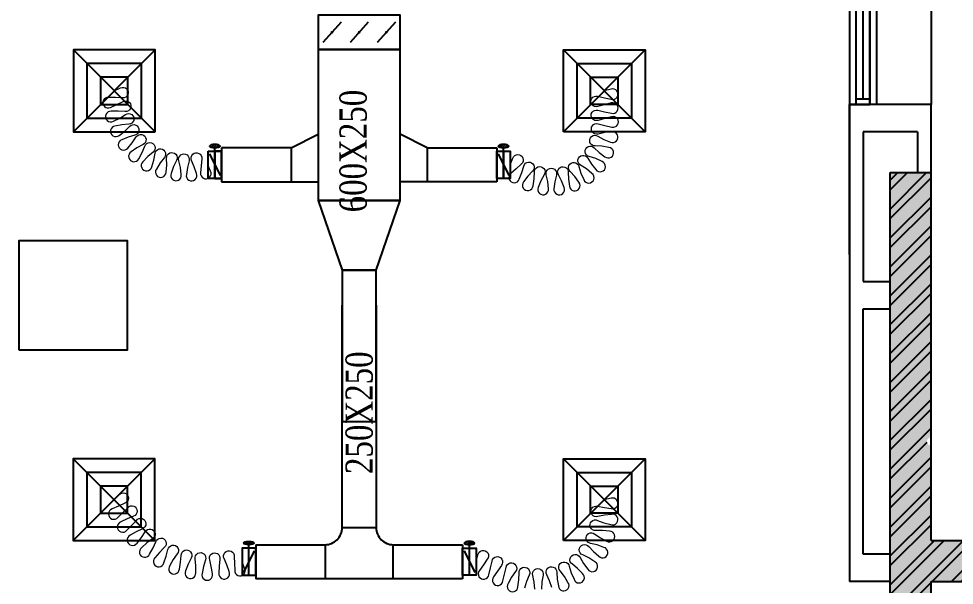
# Model space of a CAD drawing. Header units: metres. Extents: x 352651 to 1421851, y -87441 to -24441.
# Drawn here: x 1211332 to 1218202, y -66988 to -62831 of the extents above; entities that cross this region are included whole.
import ezdxf

# ---------------------------------------------------------------- set-up
doc = ezdxf.new("R2010")
doc.units = ezdxf.units.M
doc.header["$LTSCALE"] = 300
doc.header["$MEASUREMENT"] = 0
for name, color, linetype in [('CUA', 8, 'CONTINUOUS'), ('CUAGIO', 2, 'CONTINUOUS'), ('DIM', 1, 'CONTINUOUS'), ('NOITHAT', 145, 'CONTINUOUS'), ('THAY', 9, 'CONTINUOUS'), ('TUONG', 7, 'CONTINUOUS'), ('vach', 6, 'CONTINUOUS')]:
    doc.layers.add(name, color=color, linetype=linetype)
doc.layers.add('noi mem', color=5, linetype='BATTING', lineweight=0)
doc.styles.add('PHU', font='vntimeh.shx', dxfattribs={"width": 0.8})
doc.linetypes.add('BATTING', pattern='A,0.0001,-0.1,[134,ltypeshp.shx,S=0.1,R=0,X=-0.1,Y=0],-0.2,[134,ltypeshp.shx,S=0.1,R=180,X=0.1,Y=0],-0.1', length=0.4001)

# ---------------------------------------------------------------- blocks, each defined once
blk = doc.blocks.new('cot1')
at = {"layer": 'vach'}
blk.add_lwpolyline([(-400, -400), (400, -400), (400, 400), (-400, 400)], close=True, dxfattribs=at)
blk = doc.blocks.new('thang may')
at = {"layer": 'DIM'}
for p, q in [((1109.9, 5383.2), (40.1, 5383.2)), ((1229.9, 4812.8), (1619.6, 4587.8)), ((1234.9, 4821.5), (1624.6, 4596.5)), ((1630.7, 4568.7), (1630.7, 3431.3)), ((1640.7, 4568.7), (1640.7, 3431.3)), ((41.8, 4478), (80.8, 4478)), ((41.8, 3522), (80.8, 3522)), ((1229.9, 3187.2), (1619.6, 3412.2)), ((1234.9, 3178.5), (1624.6, 3403.5)), ((1229.9, 2412.8), (1619.6, 2187.8)), ((1234.9, 2421.5), (1624.6, 2196.5)), ((1630.7, 1031.3), (1630.7, 2168.7)), ((1640.7, 1031.3), (1640.7, 2168.7)), ((41.8, 2078), (80.8, 2078)), ((41.8, 1122), (80.8, 1122)), ((1229.9, 787.2), (1619.6, 1012.2)), ((1234.9, 778.5), (1624.6, 1003.5)), ((1109.9, 216.8), (40.1, 216.8))]:
    blk.add_line(p, q, dxfattribs=at)
at = {"layer": 'DIM', "const_width": 20}
for points in [[(-39.9, 5333.2), (-39.9, 5433.2)], [(1189.9, 5333.2), (1189.9, 5433.2)], [(40.1, 5383.2), (-39.9, 5383.2)], [(1109.9, 5383.2), (1189.9, 5383.2)], [(-39.9, 266.8), (-39.9, 166.8)], [(1189.9, 266.8), (1189.9, 166.8)], [(40.1, 216.8), (-39.9, 216.8)], [(1109.9, 216.8), (1189.9, 216.8)]]:
    blk.add_lwpolyline(points, dxfattribs=at)
at = {"layer": 'THAY'}
for p, q in [((1250, 5150), (-100, 5150)), ((1250, 5050), (-100, 5050)), ((1950, 4750), (1408.3, 5040.4)), ((2.8, 4000), (2.8, 4890)), ((148.8, 4890), (2.8, 4890)), ((148.8, 4830), (148.8, 4890)), ((148.8, 4830), (1155.2, 4830)), ((1155.2, 4860), (1155.2, 4830)), ((1155.2, 4860), (1212.4, 4860)), ((1662.8, 4600), (1212.4, 4860)), ((1218.8, 4793.7), (1245.9, 4840.7)), ((148.8, 4450), (148.8, 4800)), ((148.8, 4800), (1608.5, 3431.3)), ((148.8, 4800), (1207.9, 4800)), ((1608.5, 4568.7), (1207.9, 4800)), ((1950, 3250), (1950, 4750)), ((-80, 4700), (-7, 4700)), ((-80, 4450), (-80, 4700)), ((-7, 4000), (-7, 4700)), ((1608.5, 4568.7), (1635.7, 4615.7)), ((-400, 4500), (-400, 4550)), ((-100, 4550), (-100, 4450)), ((1608.5, 4568.7), (148.8, 3200)), ((1608.5, 3431.3), (1608.5, 4568.7)), ((1608.5, 4568.7), (1662.8, 4568.7)), ((1662.8, 3400), (1662.8, 4600)), ((-150, 4450), (-400, 4500)), ((-63, 4478), (-63, 4461)), ((-63, 4478), (-46, 4478)), ((-54.5, 4470), (-54.5, 4450)), ((-46, 4000), (-46, 4478)), ((41.8, 4000), (41.8, 4478)), ((97.8, 4478), (80.8, 4478)), ((80.8, 4000), (80.8, 4478)), ((89.3, 4470), (89.3, 4450)), ((97.8, 4478), (97.8, 4461)), ((-100, 4450), (-150, 4450)), ((-54.5, 4450), (-80, 4450)), ((89.3, 4450), (148.8, 4450)), ((-46, 3998), (-46, 4000)), ((-34, 3998), (-46, 3998)), ((-30, 3988), (-46, 3988)), ((-46, 3988), (-46, 3547)), ((-32.6, 4000), (-34, 3998)), ((-24, 4012), (-32.6, 4000)), ((-21.4, 4000), (-30, 3988)), ((-8, 4012), (-24, 4012)), ((-20, 4002), (-21.4, 4000)), ((-8, 4002), (-20, 4002)), ((-8, 4025), (-8, 4012)), ((-8, 4000), (-8, 4002)), ((-8, 3975), (-8, 4000)), ((-8, 4000), (-7, 4000)), ((-7, 3325), (-7, 4000)), ((2.8, 3110), (2.8, 4000)), ((41.8, 3998), (41.8, 4000)), ((42.8, 4000), (41.8, 4000)), ((41.8, 3988), (41.8, 3522)), ((42.8, 4025), (42.8, 4012)), ((42.8, 4012), (58.8, 4012)), ((42.8, 4002), (54.8, 4002)), ((42.8, 4000), (42.8, 4002)), ((42.8, 3975), (42.8, 4000)), ((54.8, 4002), (56.2, 4000)), ((56.2, 4000), (64.8, 3988)), ((58.8, 4012), (67.3, 4000)), ((64.8, 3988), (80.8, 3988)), ((67.3, 4000), (68.8, 3998)), ((68.8, 3998), (80.8, 3998)), ((80.8, 3998), (80.8, 4000)), ((80.8, 3988), (80.8, 3522)), ((-80, 3575), (-80, 3325)), ((-54.5, 3575), (-80, 3575)), ((-54.5, 3555), (-54.5, 3575)), ((-150, 3550), (-400, 3500)), ((-100, 3550), (-150, 3550)), ((-100, 3450), (-100, 3550)), ((-63, 3547), (-63, 3564)), ((-46, 3547), (-63, 3547)), ((97.8, 3522), (80.8, 3522)), ((89.3, 3530), (89.3, 3550)), ((89.3, 3550), (148.8, 3550)), ((97.8, 3522), (97.8, 3539)), ((148.8, 3550), (148.8, 3200)), ((-400, 3500), (-400, 3450)), ((1608.5, 3431.3), (1207.9, 3200)), ((1662.8, 3400), (1212.4, 3140)), ((1608.5, 3431.3), (1662.8, 3431.3)), ((1608.5, 3431.3), (1635.7, 3384.3)), ((-7, 3325), (-80, 3325)), ((1950, 3250), (1390.4, 2950)), ((148.8, 3200), (1207.9, 3200)), ((148.8, 3170), (1155.2, 3170)), ((148.8, 3170), (148.8, 3110)), ((1155.2, 3140), (1155.2, 3170)), ((1218.8, 3206.3), (1245.9, 3159.3)), ((148.8, 3110), (2.8, 3110)), ((1155.2, 3140), (1212.4, 3140)), ((1950, 2350), (1390.4, 2650)), ((2.8, 2490), (2.8, 1600)), ((148.8, 2490), (2.8, 2490)), ((148.8, 2430), (148.8, 2490)), ((148.8, 2430), (1155.2, 2430)), ((1155.2, 2460), (1155.2, 2430)), ((1155.2, 2460), (1212.4, 2460)), ((1662.8, 2200), (1212.4, 2460)), ((1218.8, 2393.7), (1245.9, 2440.7)), ((148.8, 2400), (1207.9, 2400)), ((1608.5, 1031.3), (148.8, 2400)), ((148.8, 2050), (148.8, 2400)), ((1608.5, 2168.7), (1207.9, 2400)), ((1950, 2350), (1950, 850)), ((-80, 2025), (-80, 2275)), ((-7, 2275), (-80, 2275)), ((-7, 2275), (-7, 1600)), ((1608.5, 2168.7), (1635.7, 2215.7)), ((1662.8, 2200), (1662.8, 1000)), ((-400, 2100), (-400, 2150)), ((-100, 2150), (-100, 2050)), ((148.8, 800), (1608.5, 2168.7)), ((1608.5, 2168.7), (1608.5, 1031.3)), ((1608.5, 2168.7), (1662.8, 2168.7)), ((-150, 2050), (-400, 2100)), ((41.8, 1612), (41.8, 2078)), ((80.8, 1612), (80.8, 2078)), ((97.8, 2078), (80.8, 2078)), ((89.3, 2070), (89.3, 2050)), ((97.8, 2078), (97.8, 2061)), ((-100, 2050), (-150, 2050)), ((-54.5, 2025), (-80, 2025)), ((-46, 2053), (-63, 2053)), ((-63, 2053), (-63, 2036)), ((-54.5, 2045), (-54.5, 2025)), ((-46, 1612), (-46, 2053)), ((89.3, 2050), (148.8, 2050)), ((-30, 1612), (-46, 1612)), ((-34, 1602), (-46, 1602)), ((-46, 1602), (-46, 1600)), ((-46, 1600), (-46, 1122)), ((-32.6, 1600), (-34, 1602)), ((-24, 1588), (-32.6, 1600)), ((-21.4, 1600), (-30, 1612)), ((-8, 1588), (-24, 1588)), ((-20, 1598), (-21.4, 1600)), ((-8, 1598), (-20, 1598)), ((-8, 1625), (-8, 1600)), ((-8, 1600), (-8, 1598)), ((-8, 1600), (-7, 1600)), ((-8, 1575), (-8, 1588)), ((-7, 1600), (-7, 900)), ((2.8, 1600), (2.8, 710)), ((41.8, 1602), (41.8, 1600)), ((41.8, 1600), (41.8, 1122)), ((42.8, 1600), (41.8, 1600)), ((42.8, 1625), (42.8, 1600)), ((42.8, 1600), (42.8, 1598)), ((42.8, 1598), (54.8, 1598)), ((42.8, 1575), (42.8, 1588)), ((42.8, 1588), (58.8, 1588)), ((54.8, 1598), (56.2, 1600)), ((56.2, 1600), (64.8, 1612)), ((58.8, 1588), (67.3, 1600)), ((64.8, 1612), (80.8, 1612)), ((67.3, 1600), (68.8, 1602)), ((68.8, 1602), (80.8, 1602)), ((80.8, 1602), (80.8, 1600)), ((80.8, 1600), (80.8, 1122)), ((-150, 1150), (-400, 1100)), ((-400, 1100), (-400, 1050)), ((-100, 1150), (-150, 1150)), ((-100, 1050), (-100, 1150)), ((-54.5, 1150), (-80, 1150)), ((-80, 1150), (-80, 900)), ((-63, 1122), (-63, 1139)), ((-63, 1122), (-46, 1122)), ((-54.5, 1130), (-54.5, 1150)), ((97.8, 1122), (80.8, 1122)), ((89.3, 1130), (89.3, 1150)), ((89.3, 1150), (148.8, 1150)), ((97.8, 1122), (97.8, 1139)), ((148.8, 1150), (148.8, 800)), ((1608.5, 1031.3), (1207.9, 800)), ((1608.5, 1031.3), (1662.8, 1031.3)), ((1608.5, 1031.3), (1635.7, 984.3)), ((1662.8, 1000), (1212.4, 740)), ((-80, 900), (-7, 900)), ((1950, 850), (1390.4, 550)), ((148.8, 800), (1207.9, 800)), ((148.8, 770), (148.8, 710)), ((148.8, 770), (1155.2, 770)), ((1155.2, 740), (1155.2, 770)), ((1218.8, 806.3), (1245.9, 759.3)), ((148.8, 710), (2.8, 710)), ((1155.2, 740), (1212.4, 740)), ((1250, 550), (-100, 550)), ((1250, 450), (-100, 450))]:
    blk.add_line(p, q, dxfattribs=at)
for points in [[(40.1, 5466.4), (40.1, 5300), (1109.9, 5300), (1109.9, 5466.4)], [(40.1, 133.6), (40.1, 300), (1109.9, 300), (1109.9, 133.6)]]:
    blk.add_lwpolyline(points, close=True, dxfattribs=at)
for points in [[(1550, 295.2), (2250, 670.4), (2250, 2529.6), (1745.5, 2800), (2250, 3070.4), (2250, 4929.6), (1550, 5304.8)], [(1476.8, 5168.2), (2095, 4836.8), (2095, 3163.2), (1458.9, 2822.2)], [(1481.5, 5177), (2105, 4842.8), (2105, 3157.2), (1463.6, 2813.4)], [(1476.8, 431.8), (2095, 763.2), (2095, 2436.8), (1458.9, 2777.8)], [(1481.5, 423), (2105, 757.2), (2105, 2442.8), (1463.6, 2786.6)]]:
    blk.add_lwpolyline(points, dxfattribs=at)
at = {"layer": 'vach'}
for p, q in [((-400, 4550), (-400, 5600)), ((-100, 4550), (-100, 5600)), ((-100, 5600), (1250, 5600)), ((1250, 5050), (1250, 5600)), ((1408.3, 5040.4), (1550, 5304.8)), ((1250, 5050), (1390.4, 5050)), ((1390.4, 5050), (1408.3, 5040.4)), ((-400, 4550), (-100, 4550)), ((-400, 3450), (-100, 3450)), ((-400, 2150), (-400, 3450)), ((-100, 3450), (-100, 2950)), ((-400, 2950), (1390.4, 2950)), ((1390.4, 2650), (1390.4, 2950)), ((-400, 2650), (1390.4, 2650)), ((-100, 2150), (-100, 2650)), ((-400, 2150), (-100, 2150)), ((-400, 1050), (-100, 1050)), ((-400, 1050), (-400, 0)), ((-100, 1050), (-100, 0)), ((1250, 550), (1250, 0)), ((1250, 550), (1390.4, 550)), ((1408.3, 559.6), (1550, 295.2)), ((-100, 0), (1250, 0))]:
    blk.add_line(p, q, dxfattribs=at)
for points in [[(-100, 5900), (1550, 5900), (1550, 5304.8)], [(-100, -300), (1550, -300), (1550, 295.2)]]:
    blk.add_lwpolyline(points, dxfattribs=at)
blk = doc.blocks.new('SAD')
at = {"layer": 'CUAGIO', "color": 8}
for p, q in [((-300, -300), (300, 300)), ((300, -300), (-300, 300))]:
    blk.add_line(p, q, dxfattribs=at)
at = {"layer": 'CUAGIO'}
blk.add_lwpolyline([(300, -300), (300, 300), (-300, 300), (-300, -300)], close=True, dxfattribs=at)
at = {"layer": 'CUAGIO', "color": 8}
for points in [[(200, -200), (200, 200), (-200, 200), (-200, -200)], [(100, -100), (100, 100), (-100, 100), (-100, -100)]]:
    blk.add_lwpolyline(points, close=True, dxfattribs=at)
blk = doc.blocks.new('1-van gio D200')
at = {"layer": 'CUAGIO'}
h = blk.add_hatch(dxfattribs=at)
h.set_pattern_fill('ANSI31', color=256, scale=100, style=0)
edge = h.paths.add_edge_path()
edge.add_ellipse((486127, -58494), major_axis=(-38.1, 0), ratio=0.310482, start_angle=0, end_angle=360, ccw=False)
for p, q in [((486127, -58257.4), (486127, -58494)), ((486167, -58437.3), (486087.1, -58277.5))]:
    blk.add_line(p, q, dxfattribs=at)
at = {"layer": 'CUAGIO', "const_width": 3}
for points in [[(486127, -58457.4), (486177, -58457.4), (486177, -58257.4), (486077, -58257.4), (486077, -58457.4), (486127, -58457.4)], [(486127, -58257.4), (486127, -58494)], [(486167, -58437.3), (486087.1, -58277.5)]]:
    blk.add_lwpolyline(points, dxfattribs=at)
at = {"layer": 'CUAGIO'}
blk.add_lwpolyline([(486177, -58457.4), (486077, -58457.4), (486077, -58257.4), (486177, -58257.4)], close=True, dxfattribs=at)
at = {"layer": 'CUAGIO', "const_width": 5.35}
blk.add_lwpolyline([(486130.7, -58357.4, -1), (486123.3, -58357.4, -1)], format="xyb", close=True, dxfattribs=at)
at = {"layer": 'CUAGIO', "extrusion": (0, 0, -1)}
blk.add_ellipse((486127, -58494), major_axis=(-38.1, 0), ratio=0.310482, start_param=-1.570796, end_param=4.712389, dxfattribs=at)

msp = doc.modelspace()

# ---------------------------------------------------------------- hatches: boundary and pattern name
at = {"layer": 'NOITHAT', "linetype": 'Continuous'}
h = msp.add_hatch(dxfattribs=at)
h.set_pattern_fill('ANSI32,_O', color=256, scale=400)
h.set_pattern_definition([(45, (432091.95, -347750.56), (-106.066017, 106.066017), []), (45, (432162.66, -347750.56), (-106.066017, 106.066017), [])])
h.paths.add_polyline_path([(1218032.1, -66959.6), (1219382.1, -66959.6), (1219382.1, -67026.8), (1219682.1, -67026.8), (1219682.1, -66659.6), (1218032.1, -66659.6), (1218032.1, -65962.3, -0.416674), (1218001.9, -65932.3, -0.416674), (1218032.1, -65902.3), (1218032.1, -64859.6), (1217732.1, -64859.6), (1217732.1, -66959.6), (1217732.1, -68009.6), (1218032.1, -68009.6)])
h.paths.add_polyline_path([(1218032.1, -63959.6), (1217732.1, -63959.6), (1217732.1, -64859.6), (1218032.1, -64859.6)])
h.paths.add_polyline_path([(1219682.1, -67254.7), (1219682.1, -67026.8), (1219382.1, -67026.8), (1219382.1, -67509.6), (1219522.5, -67509.6), (1219540.4, -67519.1)])
h.paths.add_polyline_path([(1219522.5, -69609.6), (1217732.1, -69609.6), (1217732.1, -69909.6), (1219522.5, -69909.6)])
h.paths.add_polyline_path([(1218032.1, -69109.6), (1217732.1, -69109.6), (1217732.1, -69609.6), (1218032.1, -69609.6)])
h.paths.add_polyline_path([(1218032.1, -69909.6), (1217732.1, -69909.6), (1217732.1, -70409.6), (1218032.1, -70409.6)])
h.paths.add_polyline_path([(1218032.1, -71509.6), (1217732.1, -71509.6), (1217732.1, -72559.6), (1218032.1, -72559.6)])
h.paths.add_polyline_path([(1219682.1, -72264.4), (1219540.4, -72000), (1219522.5, -72009.6), (1219382.1, -72009.6), (1219382.1, -72559.6), (1218032.1, -72559.6), (1218032.1, -72859.6), (1219682.1, -72859.6)])
h = msp.add_hatch(dxfattribs=at)
h.set_pattern_fill('AR-CONC', color=256, scale=30, style=0)
h.set_pattern_definition([(50, (432091.95, -347750.56), (215.178055, -18.82564), [22.5, -247.5]), (355, (432091.95, -347750.56), (-41.6254, 225.65764), [18, -198]), (100.4514, (432109.88, -347752.12), (173.552815, 206.831863), [19.122057, -210.342634]), (46.1842, (432091.95, -347690.56), (320.172315, -49.655704), [33.75, -371.25]), (96.6356, (432118.63, -347694.7), (280.39881, 292.23536), [28.68309, -315.5139]), (351.1842, (432091.95, -347690.56), (280.39858, 292.23558), [27, -297]), (21, (432121.95, -347705.56), (179.072116, -120.785667), [22.5, -247.5]), (326, (432121.95, -347705.56), (72.9946, 217.545014), [18, -198]), (71.4514, (432136.87, -347715.62), (252.06679, 96.75915), [19.122057, -210.342634]), (37.5, (432091.95, -347750.556), (3.6479566, 99.868156), [0, -195.6, 0, -201, 0, -198.75]), (7.5, (432091.95, -347750.56), (78.920861, 118.323514), [0, -114.6, 0, -191.1, 0, -75.75]), (327.5, (432025.05, -347750.556), (160.146731, -6.7664615), [0, -75, 0, -234, 0, -310.5]), (317.5, (431995.05, -347750.56), (174.95585, 30.031495), [0, -97.5, 0, -155.4, 0, -220.5])])
h.paths.add_polyline_path([(1218032.1, -71509.6), (1217732.1, -71509.6), (1217732.1, -72559.6), (1218032.1, -72559.6)])
h.paths.add_polyline_path([(1219682.1, -72264.4), (1219540.4, -72000), (1219522.5, -72009.6), (1219382.1, -72009.6), (1219382.1, -72559.6), (1218032.1, -72559.6), (1218032.1, -72859.6), (1219682.1, -72859.6)])
h.paths.add_polyline_path([(1218032.1, -69909.6), (1217732.1, -69909.6), (1217732.1, -70409.6), (1218032.1, -70409.6)])
h.paths.add_polyline_path([(1219522.5, -69609.6), (1217732.1, -69609.6), (1217732.1, -69909.6), (1219522.5, -69909.6)])
h.paths.add_polyline_path([(1218032.1, -69109.6), (1217732.1, -69109.6), (1217732.1, -69609.6), (1218032.1, -69609.6)])
h.paths.add_polyline_path([(1218032.1, -65962.3, -0.416674), (1218001.9, -65932.3, -0.416674), (1218032.1, -65902.3), (1218032.1, -64859.6), (1217732.1, -64859.6), (1217732.1, -66959.6), (1217732.1, -68009.6), (1218032.1, -68009.6), (1218032.1, -66959.6), (1219382.1, -66959.6), (1219382.1, -67509.6), (1219522.5, -67509.6), (1219540.4, -67519.1), (1219682.1, -67254.7), (1219682.1, -66659.6), (1218032.1, -66659.6)])
h.paths.add_polyline_path([(1218032.1, -63959.6), (1217732.1, -63959.6), (1217732.1, -64859.6), (1218032.1, -64859.6)])

# ---------------------------------------------------------------- linework, layer by layer
at = {"layer": 'CUA', "linetype": 'Continuous'}
for p, q in [((1217482.1, -63459.6), (1217482.1, -58259.6)), ((1217582.1, -58259.6), (1217582.1, -63459.6)), ((1217582.1, -63459.6), (1217582.1, -58259.6)), ((1217532.1, -63419.6), (1217532.1, -58299.6))]:
    msp.add_line(p, q, dxfattribs=at)
msp.add_lwpolyline([(1217482.1, -63459.6), (1217482.1, -63419.6), (1217582.1, -63419.6), (1217582.1, -63459.6)], close=True, dxfattribs=at)
at = {"layer": 'CUAGIO'}
for p, q in [((1213699.1, -62856), (1213565.2, -63004.6)), ((1213899.1, -62856), (1213765.2, -63004.6)), ((1214099.1, -62856), (1213965.2, -63004.6)), ((1214132.1, -63055.3), (1213532.1, -63055.3)), ((1213332.1, -63777.1), (1213532.1, -63677.1)), ((1214332.1, -63777.1), (1214132.1, -63677.1)), ((1213332.1, -63777.1), (1212822.1, -63777.1)), ((1212822.1, -63777.1), (1212822.1, -64027.1)), ((1213332.1, -63777.1), (1213332.1, -64027.1)), ((1214332.1, -63777.1), (1214842.1, -63777.1)), ((1214332.1, -63777.1), (1214332.1, -64027.1)), ((1214842.1, -63777.1), (1214842.1, -64027.1)), ((1212822.1, -64027.1), (1213532.1, -64027.1)), ((1214842.1, -64027.1), (1214132.1, -64027.1)), ((1213707.2, -66564.8), (1213957.2, -66564.8)), ((1213072.2, -66689.8), (1213072.2, -66939.8)), ((1213582.2, -66689.8), (1213582.2, -66939.8)), ((1214082.2, -66939.8), (1214082.2, -66689.8)), ((1214592.2, -66689.8), (1214592.2, -66939.8))]:
    msp.add_line(p, q, dxfattribs=at)
at = {"layer": 'CUAGIO', "ltscale": 1.5}
msp.add_line((1214592.2, -66939.8), (1213072.2, -66939.8), dxfattribs=at)
at = {"layer": 'CUAGIO'}
for points in [[(1213532.1, -63055.3), (1214132.1, -63055.3), (1214132.1, -62805.3), (1213532.1, -62805.3)], [(1212822.1, -63802.1), (1212772.1, -63802.1), (1212772.1, -64002.1), (1212822.1, -64002.1)], [(1214842.1, -63802.1), (1214892.1, -63802.1), (1214892.1, -64002.1), (1214842.1, -64002.1)], [(1214132.1, -64165.3), (1213532.1, -64165.3), (1213707.1, -64675.3), (1213957.1, -64675.3)], [(1213707.1, -64675.3), (1213707.1, -65785.3), (1213957.1, -65785.3), (1213957.1, -64675.3)]]:
    msp.add_lwpolyline(points, close=True, dxfattribs=at)
at = {"layer": 'CUAGIO', "const_width": 10}
for points in [[(1213627.1, -62930.3, -1), (1213637.1, -62930.3, -1)], [(1213827.1, -62930.3, -1), (1213837.1, -62930.3, -1)], [(1214027.1, -62930.3, -1), (1214037.1, -62930.3, -1)]]:
    msp.add_lwpolyline(points, format="xyb", close=True, dxfattribs=at)
at = {"layer": 'CUAGIO', "color": 2}
msp.add_lwpolyline([(1213532.1, -64165.3), (1214132.1, -64165.3), (1214132.1, -63055.3), (1213532.1, -63055.3)], close=True, dxfattribs=at)
at = {"layer": 'CUAGIO'}
for points in [[(1213072.2, -66689.8), (1213582.2, -66689.8, 0.414214), (1213707.2, -66564.8), (1213707.2, -64932.6)], [(1213957.2, -64932.6), (1213957.2, -66564.8, 0.414214), (1214082.2, -66689.8), (1214592.2, -66689.8)]]:
    msp.add_lwpolyline(points, format="xyb", dxfattribs=at)
at = {"layer": 'noi mem', "linetype": 'ByBlock', "ltscale": 1.5}
for points in [[(1212033.5, -63359.6), (1212080.3, -63338.2, -1.333333), (1212094.7, -63411.8), (1212043.3, -63409.7), (1211991.9, -63407.5, 1.333333), (1212006.3, -63481.1), (1212053.1, -63459.8), (1212099.9, -63438.4, -1.333333), (1212114.3, -63512), (1212062.9, -63509.9), (1212011, -63509.2, 1.333333), (1212027.3, -63582.4), (1212074, -63559.7), (1212117.1, -63532.9, -1.333333), (1212140.6, -63604.1), (1212090, -63608.2), (1212038.8, -63618, 1.333333), (1212069.5, -63686.4), (1212110.8, -63654.8), (1212147.5, -63619.6, -1.333333), (1212185.1, -63684.5), (1212136.4, -63698.9), (1212088.4, -63719, 1.333333), (1212132.6, -63779.7), (1212166.5, -63740.2), (1212195.1, -63698.3, -1.333333), (1212245.3, -63754), (1212200.6, -63778.1), (1212157.8, -63807.7, 1.333333), (1212213.4, -63858), (1212238.5, -63812.3), (1212257.9, -63765.4, -1.333333), (1212318.5, -63809.7), (1212279.7, -63842.4), (1212243.9, -63880.2, 1.333333), (1212308.7, -63917.9), (1212323.8, -63868.1), (1212333.2, -63818.2, -1.333333), (1212401.5, -63849), (1212370.3, -63889.1), (1212343, -63933.4, 1.333333), (1212414.2, -63957), (1212418.8, -63905.1), (1212417.7, -63854.4, -1.333333), (1212490.9, -63870.5), (1212468.6, -63916.1), (1212451, -63965.1, 1.333333), (1212525.5, -63973.5), (1212519.3, -63921.8), (1212507.8, -63872.4, -1.333333), (1212582.8, -63873.1), (1212570.4, -63922.3), (1212563.2, -63973.9, 1.333333), (1212637.9, -63966.8), (1212621.2, -63917.5), (1212601.8, -63869.8, -1.333333), (1212676, -63858.6), (1212671.7, -63909.8), (1212667.3, -63961, 1.333333), (1212741.5, -63949.8), (1212722.1, -63902.1)], [(1214942.1, -63902.1), (1214960.6, -63854.1, -1.333333), (1215022.4, -63896.6), (1214984.3, -63931), (1214946.1, -63965.5, 1.333333), (1215008, -64007.9), (1215026.4, -63959.9), (1215041, -63911.5, -1.333333), (1215105.7, -63949.4), (1215070.5, -63985.7), (1215039.7, -64027.9, 1.333333), (1215108.8, -64057.1), (1215117.5, -64005.6), (1215119, -63955, -1.333333), (1215191.3, -63975), (1215166.7, -64019.2), (1215147.9, -64067.9, 1.333333), (1215222.1, -64078.2), (1215217.3, -64026.2), (1215205.7, -63977, -1.333333), (1215280.7, -63977.6), (1215268.4, -64026.6), (1215262.7, -64078.5, 1.333333), (1215337.1, -64069.4), (1215319, -64020.4), (1215295.1, -63975.8, -1.333333), (1215367.7, -63957), (1215368.5, -64007.6), (1215376.4, -64059.2, 1.333333), (1215445.9, -64031.1), (1215415.8, -63988.5), (1215381.2, -63951.5, -1.333333), (1215446.5, -63914.6), (1215460.3, -63963.3), (1215481.3, -64011.1, 1.333333), (1215541.2, -63966.1), (1215501.1, -63932.6), (1215458.1, -63905.9, -1.333333), (1215511.6, -63853.4), (1215537.5, -63896.9), (1215570.1, -63937.7, 1.333333), (1215616.4, -63878.6), (1215569, -63856.7), (1215520.6, -63842, -1.333333), (1215558.8, -63777.4), (1215595, -63812.7), (1215637, -63843.7, 1.333333), (1215666.5, -63774.7), (1215615, -63765.8), (1215564.5, -63764.1, -1.333333), (1215584.7, -63691.8), (1215628.8, -63716.6), (1215677.4, -63735.7, 1.333333), (1215688, -63661.4), (1215636, -63666.1), (1215586.5, -63677.2, -1.333333), (1215587.8, -63602.2), (1215636.9, -63615), (1215687.1, -63626, 1.333333), (1215685.7, -63551), (1215635.9, -63563.9), (1215586.1, -63576.8, -1.333333), (1215584.8, -63501.8), (1215635, -63512.8), (1215685.2, -63523.9, 1.333333), (1215683.8, -63448.9), (1215634, -63461.7), (1215584.3, -63474.6, -1.333333), (1215582.9, -63399.6), (1215633.1, -63410.7), (1215683.3, -63421.7, 1.333333), (1215681.9, -63346.7), (1215632.1, -63359.6)], [(1212032.1, -66359.6), (1212068.4, -66324, -1.333333), (1212110.8, -66385.8), (1212064.5, -66406.8), (1212018.2, -66427.7, 1.333333), (1212060.6, -66489.6), (1212096.9, -66454), (1212133.1, -66418.4, -1.333333), (1212175.5, -66480.3), (1212129.2, -66501.2), (1212083, -66522.2, 1.333333), (1212125.4, -66584), (1212161.6, -66548.5), (1212196.1, -66512, -1.333333), (1212240.6, -66572.4), (1212195.5, -66594.6), (1212151.5, -66621.1, 1.333333), (1212200.8, -66677.6), (1212233.1, -66637.7), (1212261.1, -66596, -1.333333), (1212315, -66648.2), (1212274.2, -66677.5), (1212235.3, -66711, 1.333333), (1212293.3, -66758.6), (1212318.5, -66713.8), (1212339.2, -66668.1, -1.333333), (1212401, -66710.6), (1212365.6, -66746.2), (1212332.8, -66785.8, 1.333333), (1212397.9, -66823), (1212415.3, -66774.6), (1212428.1, -66726.1, -1.333333), (1212496.1, -66757.8), (1212467.2, -66798.8), (1212441.4, -66843.2, 1.333333), (1212511.8, -66869.1), (1212520.9, -66818.5), (1212525.5, -66768.5, -1.333333), (1212597.8, -66788.4), (1212576.1, -66833.7), (1212558.1, -66881.8, 1.333333), (1212631.8, -66895.6), (1212632.4, -66844.2), (1212628.5, -66794.2, -1.333333), (1212703.1, -66801.8), (1212689.3, -66850), (1212679.5, -66900.5, 1.333333), (1212754.5, -66901.8), (1212746.5, -66851.1), (1212734.4, -66802.3, -1.333333), (1212809.2, -66797.4), (1212803.6, -66847.3), (1212802.4, -66898.7, 1.333333), (1212876.5, -66887.5), (1212860.2, -66838.8), (1212841.2, -66791.8, -1.333333), (1212914.5, -66776.2), (1212916.2, -66826.9), (1212918.1, -66877.6, 1.333333), (1212991.4, -66861.8), (1212972.2, -66814.8)], [(1215246.5, -67005.3), (1215230.8, -66956.1), (1215209.9, -66910.7, -1.333333), (1215282.6, -66892.4), (1215285.8, -66942.3), (1215295.2, -66993, 1.333333), (1215365.4, -66966.6), (1215338.9, -66922.2), (1215308.3, -66882.7, -1.333333), (1215374.9, -66848.4), (1215389.3, -66896.3), (1215410, -66943.6, 1.333333), (1215472.3, -66901.9), (1215436.5, -66864.7), (1215397.7, -66833.1, -1.333333), (1215454.9, -66784.6), (1215479.8, -66828), (1215510.6, -66869.4, 1.333333), (1215561.9, -66814.7), (1215518.6, -66786.6), (1215473.6, -66764.6, -1.333333), (1215518.3, -66704.4), (1215552.4, -66741), (1215591.8, -66774.3, 1.333333), (1215629.3, -66709.4), (1215580.8, -66691.9), (1215532, -66680.7, -1.333333), (1215561.9, -66611.9), (1215603.4, -66639.8), (1215649.3, -66663.4, 1.333333), (1215671.2, -66591.6), (1215619.9, -66585.5), (1215569.9, -66585.7, -1.333333), (1215583.4, -66511.9), (1215630.1, -66529.7), (1215680.2, -66542.2, 1.333333), (1215685.2, -66467.4), (1215633.9, -66473.1), (1215584.2, -66482.9, -1.333333), (1215583.1, -66407.9), (1215633.1, -66416.3), (1215683.3, -66424.6, 1.333333), (1215682, -66349.6), (1215632.1, -66359.6)], [(1214692.2, -66814.8), (1214704, -66765.4, -1.333333), (1214772.6, -66795.7), (1214744.1, -66837.8), (1214715.6, -66879.8, 1.333333), (1214784.2, -66910.1), (1214796.1, -66860.7), (1214807.9, -66811.3, -1.333333), (1214876.5, -66841.6), (1214848, -66883.6), (1214819.5, -66925.7, 1.333333), (1214888.1, -66956), (1214899.9, -66906.5), (1214911.5, -66857.2, -1.333333), (1214980.3, -66887.1), (1214952, -66929.2), (1214927.1, -66974.5, 1.333333), (1214998.2, -66998.4), (1215005.8, -66947.3), (1215007.1, -66897.3, -1.333333), (1215080.5, -66913), (1215061.3, -66959.2), (1215047.3, -67008.9, 1.333333)], [(1215122, -67016.1), (1215117.8, -66964.6), (1215107.8, -66915.6, -1.333333), (1215182.7, -66914.3), (1215174.5, -66963.6), (1215172.2, -67015.2, 1.333333)]]:
    msp.add_lwpolyline(points, format="xyb", dxfattribs=at)
at = {"layer": 'THAY', "linetype": 'Continuous'}
for p, q in [((1217632.1, -58259.6), (1217632.1, -63459.6)), ((1218032.1, -58259.6), (1218032.1, -63459.6))]:
    msp.add_line(p, q, dxfattribs=at)
msp.add_lwpolyline([(1217432.1, -58259.6), (1217432.1, -63459.6), (1217582.1, -63459.6), (1217582.1, -58259.6)], close=True, dxfattribs=at)
at = {"layer": 'TUONG'}
for p, q in [((1217432.1, -64559.6), (1217432.1, -63459.6)), ((1218032.1, -63459.6), (1217432.1, -63459.6)), ((1217432.1, -63459.6), (1217432.1, -66959.6)), ((1218032.1, -63959.6), (1218032.1, -63459.6)), ((1217932.1, -63659.6), (1217532.1, -63659.6)), ((1217532.1, -63659.6), (1217532.1, -64759.6)), ((1217932.1, -63659.6), (1217932.1, -63959.6)), ((1217532.1, -64759.6), (1217732.1, -64759.6)), ((1217532.1, -66759.6), (1217532.1, -64959.6)), ((1217532.1, -64959.6), (1217732.1, -64959.6)), ((1217732.1, -66759.6), (1217532.1, -66759.6)), ((1217732.1, -66959.6), (1217432.1, -66959.6))]:
    msp.add_line(p, q, dxfattribs=at)
at = {"layer": 'vach'}
for p, q in [((1217732.1, -66959.6), (1217732.1, -63959.6)), ((1217732.1, -63959.6), (1218032.1, -63959.6)), ((1218032.1, -66659.6), (1218032.1, -63959.6))]:
    msp.add_line(p, q, dxfattribs=at)

# ---------------------------------------------------------------- block references
at = {"layer": 'CUAGIO'}
for p in [(1212033.5, -63359.6), (1212032.1, -66359.6)]:
    msp.add_blockref('SAD', p, dxfattribs=at)
at = {"layer": 'CUAGIO', "xscale": -1}
for p in [(1215632.1, -63359.6), (1215632.1, -66359.6)]:
    msp.add_blockref('SAD', p, dxfattribs=at)
at = {"layer": 'CUAGIO', "rotation": 180}
for p in [(1698899.2, -122259.5), (1701019.2, -122259.5), (1700769.2, -125172.2)]:
    msp.add_blockref('1-van gio D200', p, dxfattribs=at)
at = {"layer": 'CUAGIO', "xscale": -1, "rotation": 180}
msp.add_blockref('1-van gio D200', (726895.2, -125172.2), dxfattribs=at)
at = {"layer": 'DIM'}
msp.add_blockref('thang may', (1218132.1, -72559.6), dxfattribs=at)
at = {"layer": 'vach'}
msp.add_blockref('cot1', (1211732.1, -64859.6), dxfattribs=at)

# ---------------------------------------------------------------- texts
at = {"layer": 'CUAGIO', "color": 2, "char_height": 200, "attachment_point": 3, "rotation": 90, "style": 'PHU'}
for s, insert, width in [('600x250', (1213687.4, -63351.8), 1155.253), ('250x250', (1213731.9, -65271.8), 1132.411)]:
    msp.add_mtext(s, dxfattribs=dict(at, insert=insert, width=width))

doc.saveas('drawing.dxf')
